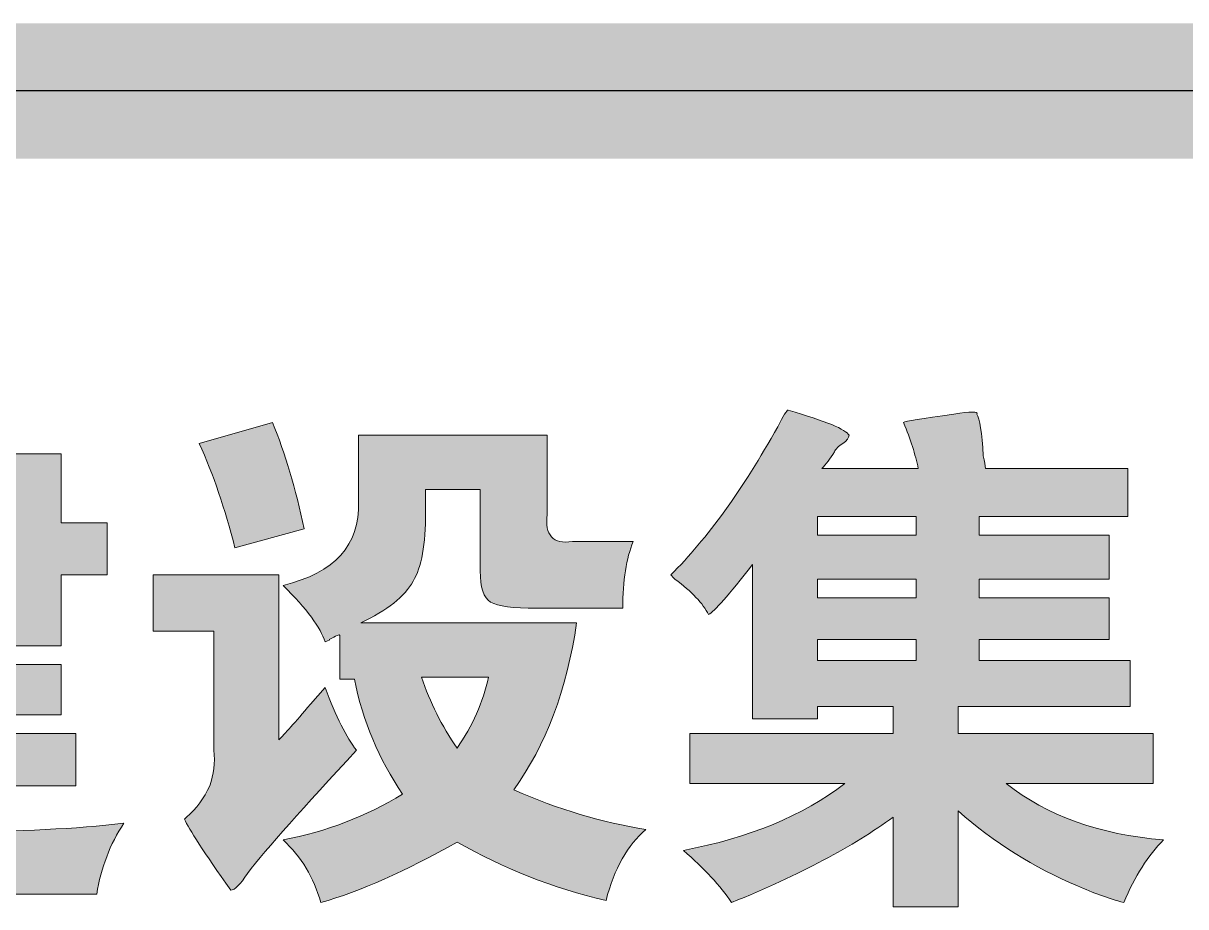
# Model space of a CAD drawing. Header units: millimetres. Extents: x 172649 to 472543, y 238332 to 449264.
# Drawn here: x 273088 to 273773, y 285438 to 285959 of the extents above; entities that cross this region are included whole.
import ezdxf

# ---------------------------------------------------------------- set-up
doc = ezdxf.new("R2010")
doc.units = ezdxf.units.MM
doc.header["$LTSCALE"] = 1000
doc.layers.add('Version', color=7, linetype='Continuous')
doc.layers.add('层 1', color=7, linetype='Continuous', lineweight=0)

# ---------------------------------------------------------------- blocks, each defined once
blk = doc.blocks.new('GEDI_Version_2012')
at = {"layer": 'Version', "color": 2}
blk.add_line((0, 0), (-180, 0), dxfattribs=at)
blk = doc.blocks.new('LOGO_CEEC_2014')
h = blk.add_hatch(color=256)
h.paths.add_polyline_path([(50.5321, 8.6378), (51.1135, 8.6378), (51.1135, 8.761), (50.5321, 8.761)], flags=16)
h.paths.add_polyline_path([(51.1135, 9.1184), (50.5321, 9.1184), (50.5321, 9.0075), (51.1135, 9.0075)], flags=16)
h.paths.add_polyline_path([(51.1135, 9.3772), (51.1135, 9.4878), (50.5321, 9.4878), (50.5321, 9.3772)], flags=16)
edge = h.paths.add_edge_path()
edge.add_spline(control_points=[(51.1259, 9.7712), (51.1094, 9.8534), (51.0804, 9.9438), (51.0394, 10.0423), (51.0476, 10.0506), (51.1464, 10.067), (51.3364, 10.0916), (51.4352, 10.1081), (51.4804, 10.1081), (51.4724, 10.0916), (51.4889, 10.067), (51.5012, 9.9848), (51.5094, 9.8452), (51.5176, 9.8123), (51.522, 9.7877), (51.522, 9.7712), (51.522, 9.7712), (52.363, 9.7712), (52.363, 9.7712), (52.363, 9.7712), (52.363, 9.4878), (52.363, 9.4878), (52.363, 9.4878), (51.4848, 9.4878), (51.4848, 9.4878), (51.4848, 9.4878), (51.4848, 9.3772), (51.4848, 9.3772), (51.4848, 9.3772), (52.2519, 9.3772), (52.2519, 9.3772), (52.2519, 9.3772), (52.2519, 9.1184), (52.2519, 9.1184), (52.2519, 9.1184), (51.4848, 9.1184), (51.4848, 9.1184), (51.4848, 9.1184), (51.4848, 9.0075), (51.4848, 9.0075), (51.4848, 9.0075), (52.2519, 9.0075), (52.2519, 9.0075), (52.2519, 9.0075), (52.2519, 8.761), (52.2519, 8.761), (52.2519, 8.761), (51.4848, 8.761), (51.4848, 8.761), (51.4848, 8.761), (51.4848, 8.6378), (51.4848, 8.6378), (51.4848, 8.6378), (52.3756, 8.6378), (52.3756, 8.6378), (52.3756, 8.6378), (52.3756, 8.3667), (52.3756, 8.3667), (52.3756, 8.3667), (51.361, 8.3667), (51.361, 8.3667), (51.361, 8.3667), (51.361, 8.2065), (51.361, 8.2065), (51.361, 8.2065), (52.5117, 8.2065), (52.5117, 8.2065), (52.5117, 8.2065), (52.5117, 7.9108), (52.5117, 7.9108), (52.5117, 7.9108), (51.6455, 7.9108), (51.6455, 7.9108), (51.8847, 7.7216), (52.1941, 7.6107), (52.5735, 7.5781), (52.4826, 7.4877), (52.4043, 7.3645), (52.3384, 7.2084), (52.2475, 7.233), (52.1569, 7.2659), (52.0662, 7.307), (51.8105, 7.4138), (51.5754, 7.5614), (51.361, 7.7506), (51.361, 7.7506), (51.361, 7.1837), (51.361, 7.1837), (51.361, 7.1837), (50.9775, 7.1837), (50.9775, 7.1837), (50.9775, 7.1837), (50.9775, 7.7136), (50.9775, 7.7136), (50.7464, 7.5411), (50.4289, 7.3729), (50.0248, 7.2084), (49.9588, 7.307), (49.8641, 7.4099), (49.7403, 7.5165), (50.128, 7.5904), (50.4456, 7.7216), (50.693, 7.9108), (50.693, 7.9108), (49.7776, 7.9108), (49.7776, 7.9108), (49.7776, 7.9108), (49.7776, 8.2065), (49.7776, 8.2065), (49.7776, 8.2065), (50.9775, 8.2065), (50.9775, 8.2065), (50.9775, 8.2065), (50.9775, 8.3667), (50.9775, 8.3667), (50.9775, 8.3667), (50.5321, 8.3667), (50.5321, 8.3667), (50.5321, 8.3667), (50.5321, 8.2928), (50.5321, 8.2928), (50.5321, 8.2928), (50.1485, 8.2928), (50.1485, 8.2928), (50.1485, 8.2928), (50.1485, 9.2047), (50.1485, 9.2047), (50.0084, 9.0237), (49.9216, 8.9251), (49.8887, 8.9089), (49.8559, 8.9744), (49.7899, 9.0445), (49.6908, 9.1184), (49.6826, 9.1264), (49.6744, 9.1346), (49.6662, 9.143), (49.8805, 9.3564), (50.0908, 9.648), (50.2972, 10.0177), (50.33, 10.0834), (50.3506, 10.1163), (50.359, 10.1163), (50.5816, 10.0506), (50.701, 10.0013), (50.7177, 9.9684), (50.7177, 9.952), (50.7054, 9.9355), (50.6807, 9.9191), (50.6558, 9.9027), (50.6391, 9.8862), (50.6312, 9.8698), (50.6063, 9.8287), (50.5816, 9.7959), (50.557, 9.7712), (50.557, 9.7712), (51.1259, 9.7712), (51.1259, 9.7712)], knot_values=[0, 0, 0, 0, 1, 1, 1, 2, 2, 2, 3, 3, 3, 4, 4, 4, 5, 5, 5, 6, 6, 6, 7, 7, 7, 8, 8, 8, 9, 9, 9, 10, 10, 10, 11, 11, 11, 12, 12, 12, 13, 13, 13, 14, 14, 14, 15, 15, 15, 16, 16, 16, 17, 17, 17, 18, 18, 18, 19, 19, 19, 20, 20, 20, 21, 21, 21, 22, 22, 22, 23, 23, 23, 24, 24, 24, 25, 25, 25, 26, 26, 26, 27, 27, 27, 28, 28, 28, 29, 29, 29, 30, 30, 30, 31, 31, 31, 32, 32, 32, 33, 33, 33, 34, 34, 34, 35, 35, 35, 36, 36, 36, 37, 37, 37, 38, 38, 38, 39, 39, 39, 40, 40, 40, 41, 41, 41, 42, 42, 42, 43, 43, 43, 44, 44, 44, 45, 45, 45, 46, 46, 46, 47, 47, 47, 48, 48, 48, 49, 49, 49, 50, 50, 50, 51, 51, 51, 52, 52, 52, 52], degree=3, periodic=0)
h = blk.add_hatch(color=256)
h.paths.add_polyline_path([(45.4254, 9.0075), (45.6852, 9.0075), (45.6852, 9.143), (45.4254, 9.143)], flags=16)
h.paths.add_polyline_path([(45.6729, 9.4388), (45.6729, 9.5618), (45.4254, 9.5618), (45.4254, 9.4388)], flags=16)
edge = h.paths.add_edge_path()
edge.add_spline(control_points=[(44.609, 9.8575), (44.609, 9.8575), (45.0418, 9.8575), (45.0418, 9.8575), (45.0418, 9.8575), (45.0418, 10.067), (45.0418, 10.067), (45.2398, 10.067), (45.3512, 10.067), (45.3758, 10.067), (45.4172, 10.067), (45.4418, 10.0588), (45.4503, 10.0423), (45.4503, 10.0341), (45.4503, 10.0218), (45.4503, 10.0054), (45.4336, 9.9643), (45.4254, 9.915), (45.4254, 9.8575), (45.4254, 9.8575), (46.0687, 9.8575), (46.0687, 9.8575), (46.0687, 9.8575), (46.0687, 9.4508), (46.0687, 9.4508), (46.0687, 9.4508), (46.3408, 9.4508), (46.3408, 9.4508), (46.3408, 9.4508), (46.3408, 9.143), (46.3408, 9.143), (46.3408, 9.143), (46.0687, 9.143), (46.0687, 9.143), (46.0687, 9.143), (46.0687, 8.7241), (46.0687, 8.7241), (46.0687, 8.7241), (45.4254, 8.7241), (45.4254, 8.7241), (45.4254, 8.7241), (45.4254, 8.6132), (45.4254, 8.6132), (45.4254, 8.6132), (46.0687, 8.6132), (46.0687, 8.6132), (46.0687, 8.6132), (46.0687, 8.3174), (46.0687, 8.3174), (46.0687, 8.3174), (45.4254, 8.3174), (45.4254, 8.3174), (45.4254, 8.3174), (45.4254, 8.2065), (45.4254, 8.2065), (45.4254, 8.2065), (46.1552, 8.2065), (46.1552, 8.2065), (46.1552, 8.2065), (46.1552, 7.8985), (46.1552, 7.8985), (46.1552, 7.8985), (45.4254, 7.8985), (45.4254, 7.8985), (45.4254, 7.8985), (45.4254, 7.6274), (45.4254, 7.6274), (45.8212, 7.6274), (46.1593, 7.6438), (46.4399, 7.6766), (46.3573, 7.5534), (46.3039, 7.4138), (46.279, 7.2577), (46.279, 7.2577), (45.2647, 7.2577), (45.2647, 7.2577), (44.7119, 7.2577), (44.3366, 7.3483), (44.1387, 7.5288), (44.1305, 7.5206), (44.1097, 7.5041), (44.0768, 7.4795), (43.9862, 7.3729), (43.8994, 7.2782), (43.817, 7.1961), (43.7264, 7.2946), (43.6191, 7.3809), (43.4953, 7.4548), (43.6768, 7.5614), (43.8006, 7.6808), (43.8666, 7.8122), (43.7428, 8.0258), (43.6396, 8.2558), (43.5572, 8.5023), (43.5985, 8.5023), (43.71, 8.5269), (43.8915, 8.5762), (43.9572, 8.3624), (44.0067, 8.2391), (44.0398, 8.2065), (44.0478, 8.2638), (44.0563, 8.3297), (44.0645, 8.4037), (44.0645, 8.4609), (44.0645, 8.5554), (44.0645, 8.6871), (44.0645, 8.6871), (43.6068, 8.6871), (43.6068, 8.6871), (43.6068, 8.6871), (43.6068, 9.0198), (43.6068, 9.0198), (43.7059, 9.0278), (43.78, 9.073), (43.8296, 9.1554), (43.8871, 9.2373), (43.9325, 9.3648), (43.9657, 9.5371), (43.9657, 9.5371), (43.5944, 9.5371), (43.5944, 9.5371), (43.5944, 9.5371), (43.5944, 9.8698), (43.5944, 9.8698), (43.5944, 9.8698), (44.4853, 9.8698), (44.4853, 9.8698), (44.3615, 9.5084), (44.2501, 9.2208), (44.1513, 9.0075), (44.1513, 9.0075), (44.4604, 9.0075), (44.4604, 9.0075), (44.4686, 8.4815), (44.419, 8.0874), (44.312, 7.8245), (44.4853, 7.6931), (44.7284, 7.6274), (45.0418, 7.6274), (45.0418, 7.6274), (45.0418, 7.8985), (45.0418, 7.8985), (45.0418, 7.8985), (44.4976, 7.8985), (44.4976, 7.8985), (44.4976, 7.8985), (44.4976, 8.2065), (44.4976, 8.2065), (44.4976, 8.2065), (45.0418, 8.2065), (45.0418, 8.2065), (45.0418, 8.2065), (45.0418, 8.3174), (45.0418, 8.3174), (45.0418, 8.3174), (44.5718, 8.3174), (44.5718, 8.3174), (44.5718, 8.3174), (44.5718, 8.6132), (44.5718, 8.6132), (44.5718, 8.6132), (45.0418, 8.6132), (45.0418, 8.6132), (45.0418, 8.6132), (45.0418, 8.7241), (45.0418, 8.7241), (45.0418, 8.7241), (44.5964, 8.7241), (44.5964, 8.7241), (44.5964, 8.7241), (44.5964, 9.0075), (44.5964, 9.0075), (44.5964, 9.0075), (45.0418, 9.0075), (45.0418, 9.0075), (45.0418, 9.0075), (45.0418, 9.143), (45.0418, 9.143), (45.0418, 9.143), (44.4729, 9.143), (44.4729, 9.143), (44.4729, 9.143), (44.4729, 9.4388), (44.4729, 9.4388), (44.4729, 9.4388), (45.0418, 9.4388), (45.0418, 9.4388), (45.0418, 9.4388), (45.0418, 9.5618), (45.0418, 9.5618), (45.0418, 9.5618), (44.609, 9.5618), (44.609, 9.5618), (44.609, 9.5618), (44.609, 9.8575), (44.609, 9.8575)], knot_values=[0, 0, 0, 0, 1, 1, 1, 2, 2, 2, 3, 3, 3, 4, 4, 4, 5, 5, 5, 6, 6, 6, 7, 7, 7, 8, 8, 8, 9, 9, 9, 10, 10, 10, 11, 11, 11, 12, 12, 12, 13, 13, 13, 14, 14, 14, 15, 15, 15, 16, 16, 16, 17, 17, 17, 18, 18, 18, 19, 19, 19, 20, 20, 20, 21, 21, 21, 22, 22, 22, 23, 23, 23, 24, 24, 24, 25, 25, 25, 26, 26, 26, 27, 27, 27, 28, 28, 28, 29, 29, 29, 30, 30, 30, 31, 31, 31, 32, 32, 32, 33, 33, 33, 34, 34, 34, 35, 35, 35, 36, 36, 36, 37, 37, 37, 38, 38, 38, 39, 39, 39, 40, 40, 40, 41, 41, 41, 42, 42, 42, 43, 43, 43, 44, 44, 44, 45, 45, 45, 46, 46, 46, 47, 47, 47, 48, 48, 48, 49, 49, 49, 50, 50, 50, 51, 51, 51, 52, 52, 52, 53, 53, 53, 54, 54, 54, 55, 55, 55, 56, 56, 56, 57, 57, 57, 58, 58, 58, 59, 59, 59, 60, 60, 60, 61, 61, 61, 62, 62, 62, 63, 63, 63, 64, 64, 64, 65, 65, 65, 65], degree=3, periodic=0)
h = blk.add_hatch(color=256)
edge = h.paths.add_edge_path(flags=16)
edge.add_spline(control_points=[(48.1951, 8.5392), (48.2447, 8.3914), (48.3145, 8.2514), (48.4054, 8.1203), (48.496, 8.2514), (48.5579, 8.3914), (48.591, 8.5392), (48.591, 8.5392), (48.1951, 8.5392), (48.1951, 8.5392)], knot_values=[0, 0, 0, 0, 1, 1, 1, 2, 2, 2, 3, 3, 3, 3], degree=3, periodic=0)
edge = h.paths.add_edge_path()
edge.add_spline(control_points=[(47.7128, 8.5269), (47.7128, 8.5269), (47.7128, 8.7857), (47.7128, 8.7857), (47.7128, 8.7936), (47.692, 8.7857), (47.6509, 8.761), (47.6588, 8.761), (47.6509, 8.7567), (47.626, 8.7487), (47.6013, 8.8306), (47.5187, 8.9415), (47.3785, 9.0814), (47.6837, 9.1554), (47.8321, 9.3194), (47.8239, 9.5741), (47.8239, 9.5741), (47.8239, 9.9684), (47.8239, 9.9684), (47.8239, 9.9684), (48.9376, 9.9684), (48.9376, 9.9684), (48.9376, 9.9684), (48.9376, 9.5001), (48.9376, 9.5001), (48.9209, 9.3772), (48.9704, 9.3235), (49.086, 9.3402), (49.086, 9.3402), (49.4446, 9.3402), (49.4446, 9.3402), (49.4033, 9.2416), (49.3827, 9.1099), (49.3827, 8.9459), (49.3827, 8.9459), (48.8757, 8.9459), (48.8757, 8.9459), (48.7353, 8.9459), (48.6447, 8.9582), (48.6033, 8.9828), (48.562, 9.0075), (48.5415, 9.0691), (48.5415, 9.1677), (48.5415, 9.1677), (48.5415, 9.648), (48.5415, 9.648), (48.5415, 9.648), (48.2198, 9.648), (48.2198, 9.648), (48.2198, 9.648), (48.2198, 9.5125), (48.2198, 9.5125), (48.2198, 9.3235), (48.1951, 9.188), (48.1456, 9.1061), (48.0963, 9.0155), (47.9928, 8.9336), (47.8365, 8.8596), (47.8365, 8.8596), (49.1106, 8.8596), (49.1106, 8.8596), (49.0528, 8.4653), (48.9291, 8.1367), (48.7394, 7.8738), (49.0033, 7.7585), (49.2631, 7.6808), (49.5188, 7.6397), (49.4117, 7.5491), (49.3334, 7.4099), (49.2839, 7.2207), (48.9704, 7.2946), (48.6778, 7.4099), (48.4054, 7.5657), (48.1002, 7.3932), (47.8321, 7.2744), (47.6013, 7.2084), (47.56, 7.3563), (47.4858, 7.4795), (47.3785, 7.5781), (47.6342, 7.6274), (47.8694, 7.7177), (48.0837, 7.8492), (47.9436, 8.0543), (47.8488, 8.2805), (47.7993, 8.5269), (47.7993, 8.5269), (47.7128, 8.5269), (47.7128, 8.5269)], knot_values=[0, 0, 0, 0, 1, 1, 1, 2, 2, 2, 3, 3, 3, 4, 4, 4, 5, 5, 5, 6, 6, 6, 7, 7, 7, 8, 8, 8, 9, 9, 9, 10, 10, 10, 11, 11, 11, 12, 12, 12, 13, 13, 13, 14, 14, 14, 15, 15, 15, 16, 16, 16, 17, 17, 17, 18, 18, 18, 19, 19, 19, 20, 20, 20, 21, 21, 21, 22, 22, 22, 23, 23, 23, 24, 24, 24, 25, 25, 25, 26, 26, 26, 27, 27, 27, 28, 28, 28, 29, 29, 29, 29], degree=3, periodic=0)
edge = h.paths.add_edge_path()
edge.add_spline(control_points=[(47.3169, 10.0423), (47.3911, 9.8616), (47.453, 9.6521), (47.5022, 9.4141), (47.5022, 9.4141), (47.0941, 9.3032), (47.0941, 9.3032), (47.0363, 9.533), (46.9662, 9.7384), (46.8838, 9.9191), (46.8838, 9.9191), (47.3169, 10.0423), (47.3169, 10.0423)], knot_values=[0, 0, 0, 0, 1, 1, 1, 2, 2, 2, 3, 3, 3, 4, 4, 4, 4], degree=3, periodic=0)
edge = h.paths.add_edge_path()
edge.add_spline(control_points=[(46.9703, 8.8103), (46.9703, 8.8103), (46.6117, 8.8103), (46.6117, 8.8103), (46.6117, 8.8103), (46.6117, 9.143), (46.6117, 9.143), (46.6117, 9.143), (47.3539, 9.143), (47.3539, 9.143), (47.3539, 9.143), (47.3539, 8.1696), (47.3539, 8.1696), (47.3867, 8.2022), (47.4486, 8.2722), (47.5395, 8.379), (47.5395, 8.379), (47.626, 8.4776), (47.626, 8.4776), (47.692, 8.3051), (47.7538, 8.1819), (47.8116, 8.1079), (47.4981, 7.7709), (47.2838, 7.5288), (47.1683, 7.3809), (47.1269, 7.3152), (47.0941, 7.2823), (47.0694, 7.2823), (46.9126, 7.5041), (46.8219, 7.6438), (46.7973, 7.7013), (46.7973, 7.7013), (46.8096, 7.7136), (46.8096, 7.7136), (46.8671, 7.7629), (46.9126, 7.8245), (46.9457, 7.8985), (46.9703, 7.9642), (46.9785, 8.034), (46.9703, 8.1079), (46.9703, 8.1079), (46.9703, 8.8103), (46.9703, 8.8103)], knot_values=[0, 0, 0, 0, 1, 1, 1, 2, 2, 2, 3, 3, 3, 4, 4, 4, 5, 5, 5, 6, 6, 6, 7, 7, 7, 8, 8, 8, 9, 9, 9, 10, 10, 10, 11, 11, 11, 12, 12, 12, 13, 13, 13, 14, 14, 14, 14], degree=3, periodic=0)
at = {"lineweight": 0}
for points in [[(51.1135, 9.3772), (51.1135, 9.4878), (50.5321, 9.4878), (50.5321, 9.3772), (51.1135, 9.3772)], [(51.1135, 9.1184), (50.5321, 9.1184), (50.5321, 9.0075), (51.1135, 9.0075), (51.1135, 9.1184)], [(50.5321, 8.6378), (51.1135, 8.6378), (51.1135, 8.761), (50.5321, 8.761), (50.5321, 8.6378)]]:
    blk.add_lwpolyline(points, dxfattribs=at)
for points, knots in [([(51.1259, 9.7712), (51.1094, 9.8534), (51.0804, 9.9438), (51.0394, 10.0423), (51.0476, 10.0506), (51.1464, 10.067), (51.3364, 10.0916), (51.4352, 10.1081), (51.4804, 10.1081), (51.4724, 10.0916), (51.4889, 10.067), (51.5012, 9.9848), (51.5094, 9.8452), (51.5176, 9.8123), (51.522, 9.7877), (51.522, 9.7712), (51.522, 9.7712), (52.363, 9.7712), (52.363, 9.7712), (52.363, 9.7712), (52.363, 9.4878), (52.363, 9.4878), (52.363, 9.4878), (51.4848, 9.4878), (51.4848, 9.4878), (51.4848, 9.4878), (51.4848, 9.3772), (51.4848, 9.3772), (51.4848, 9.3772), (52.2519, 9.3772), (52.2519, 9.3772), (52.2519, 9.3772), (52.2519, 9.1184), (52.2519, 9.1184), (52.2519, 9.1184), (51.4848, 9.1184), (51.4848, 9.1184), (51.4848, 9.1184), (51.4848, 9.0075), (51.4848, 9.0075), (51.4848, 9.0075), (52.2519, 9.0075), (52.2519, 9.0075), (52.2519, 9.0075), (52.2519, 8.761), (52.2519, 8.761), (52.2519, 8.761), (51.4848, 8.761), (51.4848, 8.761), (51.4848, 8.761), (51.4848, 8.6378), (51.4848, 8.6378), (51.4848, 8.6378), (52.3756, 8.6378), (52.3756, 8.6378), (52.3756, 8.6378), (52.3756, 8.3667), (52.3756, 8.3667), (52.3756, 8.3667), (51.361, 8.3667), (51.361, 8.3667), (51.361, 8.3667), (51.361, 8.2065), (51.361, 8.2065), (51.361, 8.2065), (52.5117, 8.2065), (52.5117, 8.2065), (52.5117, 8.2065), (52.5117, 7.9108), (52.5117, 7.9108), (52.5117, 7.9108), (51.6455, 7.9108), (51.6455, 7.9108), (51.8847, 7.7216), (52.1941, 7.6107), (52.5735, 7.5781), (52.4826, 7.4877), (52.4043, 7.3645), (52.3384, 7.2084), (52.2475, 7.233), (52.1569, 7.2659), (52.0662, 7.307), (51.8105, 7.4138), (51.5754, 7.5614), (51.361, 7.7506), (51.361, 7.7506), (51.361, 7.1837), (51.361, 7.1837), (51.361, 7.1837), (50.9775, 7.1837), (50.9775, 7.1837), (50.9775, 7.1837), (50.9775, 7.7136), (50.9775, 7.7136), (50.7464, 7.5411), (50.4289, 7.3729), (50.0248, 7.2084), (49.9588, 7.307), (49.8641, 7.4099), (49.7403, 7.5165), (50.128, 7.5904), (50.4456, 7.7216), (50.693, 7.9108), (50.693, 7.9108), (49.7776, 7.9108), (49.7776, 7.9108), (49.7776, 7.9108), (49.7776, 8.2065), (49.7776, 8.2065), (49.7776, 8.2065), (50.9775, 8.2065), (50.9775, 8.2065), (50.9775, 8.2065), (50.9775, 8.3667), (50.9775, 8.3667), (50.9775, 8.3667), (50.5321, 8.3667), (50.5321, 8.3667), (50.5321, 8.3667), (50.5321, 8.2928), (50.5321, 8.2928), (50.5321, 8.2928), (50.1485, 8.2928), (50.1485, 8.2928), (50.1485, 8.2928), (50.1485, 9.2047), (50.1485, 9.2047), (50.0084, 9.0237), (49.9216, 8.9251), (49.8887, 8.9089), (49.8559, 8.9744), (49.7899, 9.0445), (49.6908, 9.1184), (49.6826, 9.1264), (49.6744, 9.1346), (49.6662, 9.143), (49.8805, 9.3564), (50.0908, 9.648), (50.2972, 10.0177), (50.33, 10.0834), (50.3506, 10.1163), (50.359, 10.1163), (50.5816, 10.0506), (50.701, 10.0013), (50.7177, 9.9684), (50.7177, 9.952), (50.7054, 9.9355), (50.6807, 9.9191), (50.6558, 9.9027), (50.6391, 9.8862), (50.6312, 9.8698), (50.6063, 9.8287), (50.5816, 9.7959), (50.557, 9.7712), (50.557, 9.7712), (51.1259, 9.7712), (51.1259, 9.7712)], [0, 0, 0, 0, 1, 1, 1, 2, 2, 2, 3, 3, 3, 4, 4, 4, 5, 5, 5, 6, 6, 6, 7, 7, 7, 8, 8, 8, 9, 9, 9, 10, 10, 10, 11, 11, 11, 12, 12, 12, 13, 13, 13, 14, 14, 14, 15, 15, 15, 16, 16, 16, 17, 17, 17, 18, 18, 18, 19, 19, 19, 20, 20, 20, 21, 21, 21, 22, 22, 22, 23, 23, 23, 24, 24, 24, 25, 25, 25, 26, 26, 26, 27, 27, 27, 28, 28, 28, 29, 29, 29, 30, 30, 30, 31, 31, 31, 32, 32, 32, 33, 33, 33, 34, 34, 34, 35, 35, 35, 36, 36, 36, 37, 37, 37, 38, 38, 38, 39, 39, 39, 40, 40, 40, 41, 41, 41, 42, 42, 42, 43, 43, 43, 44, 44, 44, 45, 45, 45, 46, 46, 46, 47, 47, 47, 48, 48, 48, 49, 49, 49, 50, 50, 50, 51, 51, 51, 52, 52, 52, 52]), ([(44.609, 9.8575), (44.609, 9.8575), (45.0418, 9.8575), (45.0418, 9.8575), (45.0418, 9.8575), (45.0418, 10.067), (45.0418, 10.067), (45.2398, 10.067), (45.3512, 10.067), (45.3758, 10.067), (45.4172, 10.067), (45.4418, 10.0588), (45.4503, 10.0423), (45.4503, 10.0341), (45.4503, 10.0218), (45.4503, 10.0054), (45.4336, 9.9643), (45.4254, 9.915), (45.4254, 9.8575), (45.4254, 9.8575), (46.0687, 9.8575), (46.0687, 9.8575), (46.0687, 9.8575), (46.0687, 9.4508), (46.0687, 9.4508), (46.0687, 9.4508), (46.3408, 9.4508), (46.3408, 9.4508), (46.3408, 9.4508), (46.3408, 9.143), (46.3408, 9.143), (46.3408, 9.143), (46.0687, 9.143), (46.0687, 9.143), (46.0687, 9.143), (46.0687, 8.7241), (46.0687, 8.7241), (46.0687, 8.7241), (45.4254, 8.7241), (45.4254, 8.7241), (45.4254, 8.7241), (45.4254, 8.6132), (45.4254, 8.6132), (45.4254, 8.6132), (46.0687, 8.6132), (46.0687, 8.6132), (46.0687, 8.6132), (46.0687, 8.3174), (46.0687, 8.3174), (46.0687, 8.3174), (45.4254, 8.3174), (45.4254, 8.3174), (45.4254, 8.3174), (45.4254, 8.2065), (45.4254, 8.2065), (45.4254, 8.2065), (46.1552, 8.2065), (46.1552, 8.2065), (46.1552, 8.2065), (46.1552, 7.8985), (46.1552, 7.8985), (46.1552, 7.8985), (45.4254, 7.8985), (45.4254, 7.8985), (45.4254, 7.8985), (45.4254, 7.6274), (45.4254, 7.6274), (45.8212, 7.6274), (46.1593, 7.6438), (46.4399, 7.6766), (46.3573, 7.5534), (46.3039, 7.4138), (46.279, 7.2577), (46.279, 7.2577), (45.2647, 7.2577), (45.2647, 7.2577), (44.7119, 7.2577), (44.3366, 7.3483), (44.1387, 7.5288), (44.1305, 7.5206), (44.1097, 7.5041), (44.0768, 7.4795), (43.9862, 7.3729), (43.8994, 7.2782), (43.817, 7.1961), (43.7264, 7.2946), (43.6191, 7.3809), (43.4953, 7.4548), (43.6768, 7.5614), (43.8006, 7.6808), (43.8666, 7.8122), (43.7428, 8.0258), (43.6396, 8.2558), (43.5572, 8.5023), (43.5985, 8.5023), (43.71, 8.5269), (43.8915, 8.5762), (43.9572, 8.3624), (44.0067, 8.2391), (44.0398, 8.2065), (44.0478, 8.2638), (44.0563, 8.3297), (44.0645, 8.4037), (44.0645, 8.4609), (44.0645, 8.5554), (44.0645, 8.6871), (44.0645, 8.6871), (43.6068, 8.6871), (43.6068, 8.6871), (43.6068, 8.6871), (43.6068, 9.0198), (43.6068, 9.0198), (43.7059, 9.0278), (43.78, 9.073), (43.8296, 9.1554), (43.8871, 9.2373), (43.9325, 9.3648), (43.9657, 9.5371), (43.9657, 9.5371), (43.5944, 9.5371), (43.5944, 9.5371), (43.5944, 9.5371), (43.5944, 9.8698), (43.5944, 9.8698), (43.5944, 9.8698), (44.4853, 9.8698), (44.4853, 9.8698), (44.3615, 9.5084), (44.2501, 9.2208), (44.1513, 9.0075), (44.1513, 9.0075), (44.4604, 9.0075), (44.4604, 9.0075), (44.4686, 8.4815), (44.419, 8.0874), (44.312, 7.8245), (44.4853, 7.6931), (44.7284, 7.6274), (45.0418, 7.6274), (45.0418, 7.6274), (45.0418, 7.8985), (45.0418, 7.8985), (45.0418, 7.8985), (44.4976, 7.8985), (44.4976, 7.8985), (44.4976, 7.8985), (44.4976, 8.2065), (44.4976, 8.2065), (44.4976, 8.2065), (45.0418, 8.2065), (45.0418, 8.2065), (45.0418, 8.2065), (45.0418, 8.3174), (45.0418, 8.3174), (45.0418, 8.3174), (44.5718, 8.3174), (44.5718, 8.3174), (44.5718, 8.3174), (44.5718, 8.6132), (44.5718, 8.6132), (44.5718, 8.6132), (45.0418, 8.6132), (45.0418, 8.6132), (45.0418, 8.6132), (45.0418, 8.7241), (45.0418, 8.7241), (45.0418, 8.7241), (44.5964, 8.7241), (44.5964, 8.7241), (44.5964, 8.7241), (44.5964, 9.0075), (44.5964, 9.0075), (44.5964, 9.0075), (45.0418, 9.0075), (45.0418, 9.0075), (45.0418, 9.0075), (45.0418, 9.143), (45.0418, 9.143), (45.0418, 9.143), (44.4729, 9.143), (44.4729, 9.143), (44.4729, 9.143), (44.4729, 9.4388), (44.4729, 9.4388), (44.4729, 9.4388), (45.0418, 9.4388), (45.0418, 9.4388), (45.0418, 9.4388), (45.0418, 9.5618), (45.0418, 9.5618), (45.0418, 9.5618), (44.609, 9.5618), (44.609, 9.5618), (44.609, 9.5618), (44.609, 9.8575), (44.609, 9.8575)], [0, 0, 0, 0, 1, 1, 1, 2, 2, 2, 3, 3, 3, 4, 4, 4, 5, 5, 5, 6, 6, 6, 7, 7, 7, 8, 8, 8, 9, 9, 9, 10, 10, 10, 11, 11, 11, 12, 12, 12, 13, 13, 13, 14, 14, 14, 15, 15, 15, 16, 16, 16, 17, 17, 17, 18, 18, 18, 19, 19, 19, 20, 20, 20, 21, 21, 21, 22, 22, 22, 23, 23, 23, 24, 24, 24, 25, 25, 25, 26, 26, 26, 27, 27, 27, 28, 28, 28, 29, 29, 29, 30, 30, 30, 31, 31, 31, 32, 32, 32, 33, 33, 33, 34, 34, 34, 35, 35, 35, 36, 36, 36, 37, 37, 37, 38, 38, 38, 39, 39, 39, 40, 40, 40, 41, 41, 41, 42, 42, 42, 43, 43, 43, 44, 44, 44, 45, 45, 45, 46, 46, 46, 47, 47, 47, 48, 48, 48, 49, 49, 49, 50, 50, 50, 51, 51, 51, 52, 52, 52, 53, 53, 53, 54, 54, 54, 55, 55, 55, 56, 56, 56, 57, 57, 57, 58, 58, 58, 59, 59, 59, 60, 60, 60, 61, 61, 61, 62, 62, 62, 63, 63, 63, 64, 64, 64, 65, 65, 65, 65]), ([(47.3169, 10.0423), (47.3911, 9.8616), (47.453, 9.6521), (47.5022, 9.4141), (47.5022, 9.4141), (47.0941, 9.3032), (47.0941, 9.3032), (47.0363, 9.533), (46.9662, 9.7384), (46.8838, 9.9191), (46.8838, 9.9191), (47.3169, 10.0423), (47.3169, 10.0423)], [0, 0, 0, 0, 1, 1, 1, 2, 2, 2, 3, 3, 3, 4, 4, 4, 4]), ([(47.7128, 8.5269), (47.7128, 8.5269), (47.7128, 8.7857), (47.7128, 8.7857), (47.7128, 8.7936), (47.692, 8.7857), (47.6509, 8.761), (47.6588, 8.761), (47.6509, 8.7567), (47.626, 8.7487), (47.6013, 8.8306), (47.5187, 8.9415), (47.3785, 9.0814), (47.6837, 9.1554), (47.8321, 9.3194), (47.8239, 9.5741), (47.8239, 9.5741), (47.8239, 9.9684), (47.8239, 9.9684), (47.8239, 9.9684), (48.9376, 9.9684), (48.9376, 9.9684), (48.9376, 9.9684), (48.9376, 9.5001), (48.9376, 9.5001), (48.9209, 9.3772), (48.9704, 9.3235), (49.086, 9.3402), (49.086, 9.3402), (49.4446, 9.3402), (49.4446, 9.3402), (49.4033, 9.2416), (49.3827, 9.1099), (49.3827, 8.9459), (49.3827, 8.9459), (48.8757, 8.9459), (48.8757, 8.9459), (48.7353, 8.9459), (48.6447, 8.9582), (48.6033, 8.9828), (48.562, 9.0075), (48.5415, 9.0691), (48.5415, 9.1677), (48.5415, 9.1677), (48.5415, 9.648), (48.5415, 9.648), (48.5415, 9.648), (48.2198, 9.648), (48.2198, 9.648), (48.2198, 9.648), (48.2198, 9.5125), (48.2198, 9.5125), (48.2198, 9.3235), (48.1951, 9.188), (48.1456, 9.1061), (48.0963, 9.0155), (47.9928, 8.9336), (47.8365, 8.8596), (47.8365, 8.8596), (49.1106, 8.8596), (49.1106, 8.8596), (49.0528, 8.4653), (48.9291, 8.1367), (48.7394, 7.8738), (49.0033, 7.7585), (49.2631, 7.6808), (49.5188, 7.6397), (49.4117, 7.5491), (49.3334, 7.4099), (49.2839, 7.2207), (48.9704, 7.2946), (48.6778, 7.4099), (48.4054, 7.5657), (48.1002, 7.3932), (47.8321, 7.2744), (47.6013, 7.2084), (47.56, 7.3563), (47.4858, 7.4795), (47.3785, 7.5781), (47.6342, 7.6274), (47.8694, 7.7177), (48.0837, 7.8492), (47.9436, 8.0543), (47.8488, 8.2805), (47.7993, 8.5269), (47.7993, 8.5269), (47.7128, 8.5269), (47.7128, 8.5269)], [0, 0, 0, 0, 1, 1, 1, 2, 2, 2, 3, 3, 3, 4, 4, 4, 5, 5, 5, 6, 6, 6, 7, 7, 7, 8, 8, 8, 9, 9, 9, 10, 10, 10, 11, 11, 11, 12, 12, 12, 13, 13, 13, 14, 14, 14, 15, 15, 15, 16, 16, 16, 17, 17, 17, 18, 18, 18, 19, 19, 19, 20, 20, 20, 21, 21, 21, 22, 22, 22, 23, 23, 23, 24, 24, 24, 25, 25, 25, 26, 26, 26, 27, 27, 27, 28, 28, 28, 29, 29, 29, 29]), ([(46.9703, 8.8103), (46.9703, 8.8103), (46.6117, 8.8103), (46.6117, 8.8103), (46.6117, 8.8103), (46.6117, 9.143), (46.6117, 9.143), (46.6117, 9.143), (47.3539, 9.143), (47.3539, 9.143), (47.3539, 9.143), (47.3539, 8.1696), (47.3539, 8.1696), (47.3867, 8.2022), (47.4486, 8.2722), (47.5395, 8.379), (47.5395, 8.379), (47.626, 8.4776), (47.626, 8.4776), (47.692, 8.3051), (47.7538, 8.1819), (47.8116, 8.1079), (47.4981, 7.7709), (47.2838, 7.5288), (47.1683, 7.3809), (47.1269, 7.3152), (47.0941, 7.2823), (47.0694, 7.2823), (46.9126, 7.5041), (46.8219, 7.6438), (46.7973, 7.7013), (46.7973, 7.7013), (46.8096, 7.7136), (46.8096, 7.7136), (46.8671, 7.7629), (46.9126, 7.8245), (46.9457, 7.8985), (46.9703, 7.9642), (46.9785, 8.034), (46.9703, 8.1079), (46.9703, 8.1079), (46.9703, 8.8103), (46.9703, 8.8103)], [0, 0, 0, 0, 1, 1, 1, 2, 2, 2, 3, 3, 3, 4, 4, 4, 5, 5, 5, 6, 6, 6, 7, 7, 7, 8, 8, 8, 9, 9, 9, 10, 10, 10, 11, 11, 11, 12, 12, 12, 13, 13, 13, 14, 14, 14, 14]), ([(48.1951, 8.5392), (48.2447, 8.3914), (48.3145, 8.2514), (48.4054, 8.1203), (48.496, 8.2514), (48.5579, 8.3914), (48.591, 8.5392), (48.591, 8.5392), (48.1951, 8.5392), (48.1951, 8.5392)], [0, 0, 0, 0, 1, 1, 1, 2, 2, 2, 3, 3, 3, 3])]:
    blk.add_open_spline(points, degree=3, knots=knots, dxfattribs=at)
blk = doc.blocks.new('A$C2473133A')
at = {"color": 2, "const_width": 80}
blk.add_lwpolyline([(40, 4000), (18040, 4000)], dxfattribs=at)
at = {"xscale": 100, "yscale": 100, "zscale": 100}
blk.add_blockref('LOGO_CEEC_2014', (40, 2800), dxfattribs=at)

msp = doc.modelspace()

# ---------------------------------------------------------------- block references
at = {"xscale": 100, "yscale": 100, "zscale": 100}
msp.add_blockref('GEDI_Version_2012', (286463.03, 285919.42), dxfattribs=at)
at = {"layer": '层 1'}
msp.add_blockref('A$C2473133A', (268463.03, 281919.41), dxfattribs=at)

doc.saveas('drawing.dxf')
